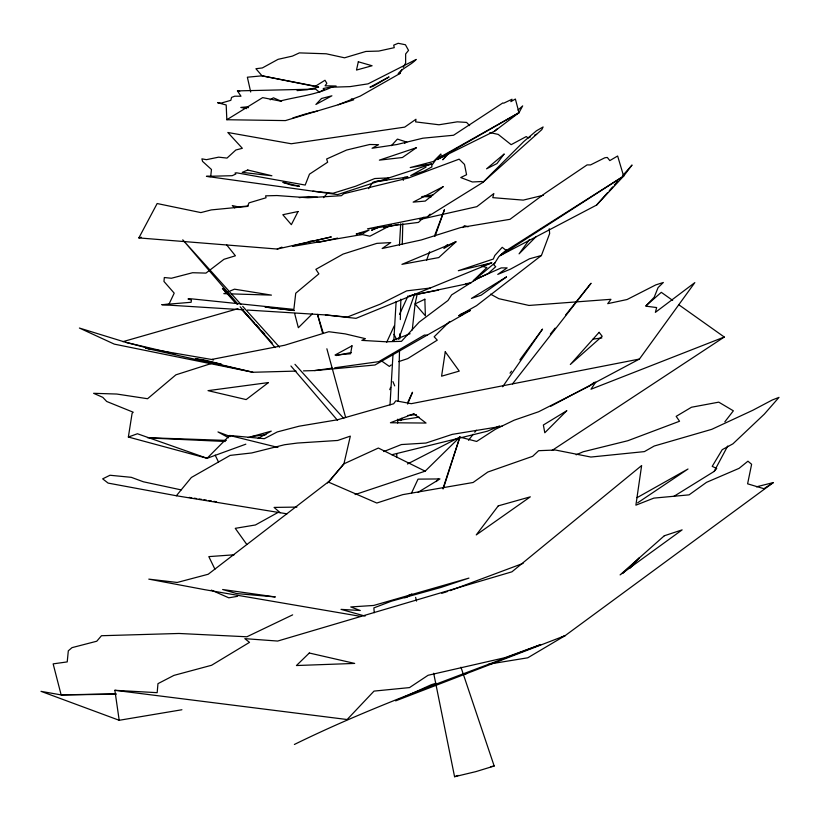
<?xml version="1.0" encoding="UTF-8"?>
<svg xmlns="http://www.w3.org/2000/svg" width="820" height="820" viewBox="0 0 820 820"><rect width="100%" height="100%" fill="white"/><g stroke="black" fill="none" stroke-linecap="round" stroke-linejoin="round"><path stroke-width="1.23" d="M396.747 457.519L396.849 453.685M397.638 423.038L397.741 419.204M398.202 401.318L399.524 350.242M399.822 338.742L399.955 333.637M400.314 319.595L400.847 299.156M402.271 244.247L402.794 223.809M390.012 404.916L393.026 353.881M393.784 341.12L396.121 301.575M399.442 245.436L400.724 223.747M403.286 180.369L403.44 177.817M412.255 329.978L415.084 303.902L417.195 294.134M245.846 444.173L207.111 458.288L128.361 437.039L132.112 413.27L133.229 412.214L106.692 401.472L102.797 397.351L93.593 393.303L116.778 394.041L147.569 398.725L175.9 374.832L211.191 363.557M443.282 488.761L459.876 437.08L476.656 441.447L495.505 429.208L514.16 420.188L538.648 411.742L589.775 385.841L594.336 382.243M442.882 488.781L459.876 437.08L407.468 463.987M398.622 339.347L414.746 293.734M426.636 260.124L429.608 251.719M435.123 236.119L444.46 209.705L434.487 235.945M303.492 370.886L314.613 370.578L374.976 365.002L470.352 310.472L458.728 315.69L476.604 305.635L541.425 255.491L549.636 233.587L549.256 228.749M389.746 389.643L390.648 387.337M400.795 420.609L401.769 418.251M407.632 404.075L412.521 392.267L407.653 402.61M386.712 342.237L394.174 326.001M399.504 314.419L408.042 295.866M411.558 492.994L418.036 479.126L439.94 478.941L418.128 492.277M391.396 224.946L369.892 236.211L362.102 234.52L292.76 246.389L292.402 245.918L331.331 236.929L277.232 249.044L138.857 237.913L157.153 203.534L200.879 212.595L211.263 209.91L247.507 206.404L249.024 202.858L266.039 197.774L265.618 195.847L276.934 195.539L307.951 197.763L341.397 195.683L343.723 193.745L408.729 177.909L459.138 159.152L464.489 164.41L466.57 174.711L460.727 177.55L472.402 181.978L481.883 181.507L482.826 182.429L541.835 129.611L543.106 126.967L536.454 130.79L523.755 141.552L482.826 182.429L427.558 216.757L367.483 228.841L418.466 222.404L423.858 217.197M673.866 496.366L714.148 471.428L727.719 446.008M426.092 167.034L410.697 175.572L423.755 171.226L431.914 166.901L431.74 165.455L435.379 160.361L439.592 156.343L437.337 159.521L494.706 131.087L518.998 112.699L522.678 105.882L518.014 110.075M318.621 91.563L315.608 89.103L237.431 90.887L240.988 96.237L234.715 96.196L231.568 97.395L230.84 100.327L221.062 103.125L217.618 102.705L226.187 104.97L226.832 119.73L285.411 120.591L338.219 104.745L360.195 96.124L399.606 73.708L402.015 69.464M403.225 67.343L405.633 63.089L405.644 53.956L408.534 50.399L405.428 44.751L398.202 43.286L393.723 45.141L394.246 47.673L378.779 51.076L365.894 51.445L344.564 57.81L326.247 53.792L299.361 52.89L292.391 56.119L278.093 59.327L262.349 67.937L255.912 68.726L262.041 75.829L318.57 87.145L307.223 89.749L297.045 90.61M368.58 188.682L372.803 182.286M595.72 382.11L590.995 389.223L724.275 337.03L678.857 304.794M502.639 386.773L542.543 329.097L519.87 359.847M550.774 406.259L639.436 359.047L694.827 282.613L655.375 312.358L656.646 307.561L645.801 306.147L654.216 297.209L658.07 287.605L663.349 282.48L655.754 284.909L627.105 299.515L607.722 303.656L610.961 299.31L528.982 305.45L498.837 298.685L490.565 294.144M529.535 239.45L519.07 253.851L536.28 236.457M510.04 373.172L511.547 371.122M481.381 266.111L486.885 267.545L473.253 280.717L488.259 273.419L495.731 266.705L493.722 264.788L498.755 256.793L506.504 250.09L500.395 255.512L596.611 205.051L623.63 176.095L632.046 165.025L622.769 175.5M447.177 154.129L442.779 159.808L449.432 152.725M724.839 421.818L733.367 410.82L718.75 402.148L691.475 407.243L676.172 416.355L679.544 421.244L627.812 440.729L583.184 451.769L576.152 454.803M436.271 481.586L438.628 478.562M468.486 440.309L473.202 434.262M474.77 432.253L476.338 430.233M512.49 383.924L591.066 283.248L565.513 315.167M550.343 334.109L555.13 328.123M181.148 489.888L143.357 481.781L131.302 477.332L109.982 475.251L102.664 478.859L108.107 483.093L176.361 495.751L191.378 477.476L230.123 455.397L251.709 452.958L284.591 444.727L297.424 443.046L337.696 440.463L350.335 436.127L343.928 463.833L328.43 482.375M327.539 482.99L343.928 463.833L378.368 448.038L425.16 471.172L459.876 437.08M714.148 471.428L716.721 468.497L712.211 466.354L722.235 449.667L732.947 443.815L764.353 414.1L779 397.372L772.194 400.027L752.842 410.256L711.77 429.331L654.216 446.029L644.407 451.605L590.892 457.047L555.396 450.016L538.648 450.692L532.651 456.32L487.797 472.043L473.109 482.488L402.774 494.634L376.81 503.029L328.205 481.986L208.198 574.256L177.212 582.456L148.799 579.135L204.364 589.611L360.82 616.414M596.611 205.051L607.579 192.659M609.27 190.752L612.643 186.939M614.334 185.033L617.706 181.22M323.5 197.651L327.682 192.966M447.33 244.647L443.907 248.45L454.803 242.115M462.746 227.55L464.468 225.654L468.097 226.791M630.016 568.198L639.487 557.826L622.841 573.375M391.365 145.673L397.413 139.092L406.812 142.106L404.578 143.213M427.558 216.757L430.121 214.102M639.436 359.047L411.271 403.686L395.804 400.806L393.682 403.758L337.44 419.789L299.095 426.205L277.324 431.914L264.317 438.69L229.682 435.492L207.111 458.288L137.422 433.749L128.361 437.039M312.307 313.855L298.347 327.713L294.636 313.424M449.637 321.481L434.159 336.794L437.275 340.146L407.673 358.627L398.674 361.62M494.706 131.087L497.504 128.566M646.006 305.757L661.309 292.33L672.666 300.397M399.606 73.708L400.262 73.134L398.202 73.585C402.989 67.752 410.953 65.118 416.211 59.429L368.057 83.855L350.027 86.623L331.639 87.217C315.444 94.976 297.445 96.586 280.102 101.034L262.656 97.621L226.832 119.73M623.63 176.095L506.268 250.52L500.395 255.512L623.63 176.095L617.634 156.005L609.813 160.597L607.312 157.44L604.801 157.788L590.533 164.922L587.089 164.902L545.525 192.987L509.999 219.319L460.635 227.57L421.255 239.963L382.151 248.511L390.75 242.587L376.851 243.366L343.108 254.077L315.874 269.339L318.867 273.849L295.733 293.222L293.867 309.406L189.522 298.644L188.016 298.972L191.419 300.089L191.121 302.283L161.96 304.702L243.683 309.816M473.786 280.573L495.218 262.615M391.191 364.951L389.346 366.407L381.034 360.564M441.242 156.497L437.337 159.521L518.998 112.699L515.38 99.035L510.88 101.659L512.018 99.24L503.705 103.207L502.865 102.92L453.542 135.249L422.864 138.201L396.88 144.535L372.054 148.256L378.563 144.668L369.728 144.494L346.593 150.039L326.637 158.998L327.651 162.206L309.468 174.168L305.194 185.053L236.683 172.825L235.032 173.01L235.832 174.024L232.152 175.705L206.476 176.361L337.614 194.607L431.556 164L410.226 167.557L433.493 161.468L440.873 153.996L441.242 156.497L518.998 112.699M756.45 486.824L773.342 482.57L565.062 635.695L527.762 657.804L488.802 664.149M404.854 597.893L408.985 595.115M406.453 597.431L411.763 593.864M637.611 502.844L688.011 469.009L637.068 497.658M552.198 450.364L724.275 337.03M773.342 482.57L763.943 488.699L747.604 483.82L751.622 464.294L747.942 461.199L739.107 468.333L706.512 482.344L689.087 494.86L653.868 498.109L635.889 505.171L641.63 465.555L511.926 571.817L277.672 641.055L244.832 638.647L249.516 642.357L211.58 665.266L173.922 675.393L157.963 683.654L157.173 692.674L114.872 690.307L119.197 720.288L181.917 709.751M270.2 99.804L273.409 97.805L281.578 101.342M250.705 92.014L247.363 77.213L262.041 75.829L315.433 86.223L324.986 80.257L326.832 83.302L325.089 85.813L336.108 86.018L323.203 88.509L324.146 89.523L319.134 92.281M278.544 512.162L255.42 524.974L235.258 528.336L246.748 544.388M258.197 438.3L271.276 431.125L248.224 437.552M459.989 315.833L463.105 314.224M292.658 614.856L246.892 636.781L178.965 633.47L101.465 635.726L96.77 641.22L72.006 647.646L68.316 650.813L67.219 661.904L53.146 663.872L61.141 694.909L116.081 694.212M294.38 744.468C374.043 705.313 458.124 676.244 540.923 644.52L504.812 657.722L428.081 675.28L409.529 687.591L374.022 691.106L347.137 719.529L114.872 690.307M379.609 226.576L371.562 230.225L379.598 226.925M530.263 137.063L528.152 137.986L526.276 136.561L511.147 144.679L498.211 134.398L489.827 132.573M534.486 135.218L536.598 134.296M499.636 425.898L487.387 431.197L391.847 454.731M228.093 291.858L223.829 293.652L228.841 293.806M230.225 290.967L234.479 289.173L271.44 295.118L231.353 293.888M561.597 637.12L565.062 635.695L395.64 700.874L431.217 684.751L435.943 683.255M277.232 249.044L281.906 247.127M506.268 250.52L502.219 247.302L494.819 255.481L493.332 259.038L458.318 270.723L491.723 262.871L356.023 318.344L325.407 314.921L247.507 310.052M383.75 451.574L401.39 444.553L425.969 443.046L452.281 434.364L502.045 426.236M392.483 340.526L410.113 333.719M460.666 314.214L470.352 310.472M450.016 590.666L523.098 563.371M433.678 673.251L454.577 776.714L458.134 775.392M460.953 667.193L494.173 766.013L475.856 771.63L454.577 776.714M355.091 494.573L425.16 471.172M441.795 593.321L447.658 591.425M338.219 104.745L353.717 99.804L351.329 98.923M463.167 674.645L466.713 673.527M292.904 117.936L307.151 113.457M483.677 265.383L491.723 262.871M409.498 295.897L470.864 283.023L465.811 283.669M122.867 341.673L238.025 308.679M541.425 255.491L529.474 258.802L510.501 269.124L497.75 274.413L507.129 267.894L501.225 267.904L477.619 278.472L451.615 294.903L447.986 300.489L419.153 322.127L401.462 341.345L385.851 341.766L361.815 340.382L365.402 338.67L345.21 333.883L328.799 331.71L284.632 345.251L212.154 359.355L213.579 359.806L145.939 348.254L252.949 372.27L296.082 371.091M138.857 237.913L141.296 237.246M409.405 295.784L438.485 290.126M543.445 195.232L523.221 200.121L492.779 197.651L493.835 193.551L476.871 206.65L419.686 219.555M308.34 113.088L317.063 111.089M425.406 165.404L431.556 164M337.635 238.087L320.231 242.023L316.417 241.685M383.637 227.704L398.551 224.332M336.138 355.552L351.206 352.528M490.749 766.7L494.173 766.013M237.615 596.324L228.78 597.811L211.304 590.103M397.803 420.496L419.122 417.134M432.827 195.006L421.695 196.626L431.392 196.769M314.613 370.578L332.202 368.129M334.724 367.78L378.717 361.661L424.422 335.052L427.077 335.216M250.94 436.691L265.936 434.641M593.075 339.111L601.849 337.953M430.151 288.045L406.699 290.864L380.172 304.189L347.249 317.084L325.407 314.921M299.32 197.651L308.668 196.544L317.319 197.189M376.687 181.343L386.835 180.205M407.56 415.494L416.375 414.571M248.234 205.994L238.251 206.896L232.296 205.564L234.725 207.921M234.192 554.791L208.823 556.616L214.922 569.203M373.797 181.753L408.001 177.069L404.168 177.294M388.926 177.889L374.791 178.534L355.654 186.222L333.033 193.253L312.912 191.162M161.96 304.702L168.869 304.435L174.209 293.15L163.969 281.465L164.318 277.529L171.411 278.246L192.587 272.722L205.943 273.101L224.003 259.284L235.412 255.789L226.699 244.924M116.02 693.812L61.141 694.909L41 691.342L119.197 720.288M296.912 507.088L274.095 507.416L280.194 512.715M359.56 234.499L362.102 234.52M147.457 437.695L226.351 440.422M206.476 176.361L210.689 176.546L211.468 169.494L202.56 161.386L201.894 158.854L206.435 159.674L218.643 157.163L227.017 158.086L235.852 149.998L242.341 148.307L227.837 132.491L291.264 143.756L404.711 127.12L415.986 119.238L415.617 121.893L438.977 124.773L457.304 121.831L466.601 122.416L469.624 125.614M150.05 438.034L225.326 441.488M310.062 241.131L312.604 241.357M189.246 497.402L191.706 497.791M194.176 498.181L196.636 498.58M199.096 498.97L201.556 499.37M204.016 499.759L206.476 500.159M208.946 500.548L211.406 500.948M213.866 501.338L216.326 501.737M176.361 495.751L286.99 513.832M246.687 108.619L240.793 107.43L246.318 106.938L248.511 107.707M199.321 359.642L252.949 372.27L114.287 344.123L79.396 328.041L125.747 342.319L170.642 352.887M173.133 353.481L175.623 354.066M229.682 435.492L277.918 447.412M237.431 90.887L239.737 91.481M365.084 616.097L341.038 609.373L360.287 610.521L350.734 606.943L373.684 605.457L468.937 578.1L440.668 587.53L391.376 601.203L373.879 607.897L374.238 612.735M315.433 86.223L318.57 87.145M125.747 342.319L151.095 348.992L145.765 347.844L149.834 349.125M230.379 436.547L217.976 431.935L228.647 437.767M237.113 304.22L222.435 288.373L236.18 303.462M242.3 309.806L254.384 322.854M256.106 324.72L259.561 328.441M262.154 331.239L264.737 334.037M241.336 309.119L272.26 343.057M241.008 304.445L182.757 239.819L237.677 303.871M242.72 306.352L279.548 347.219M294.974 364.326L343.795 418.507M240.168 306.782L275.12 347.547M290.936 365.986L337.532 420.342M393.989 334.345L396.685 339.634M215.158 455.11L218.468 461.957M392.913 381.566L394.697 385.882M323.152 332.715L317.483 314.367L322.516 332.797M326.872 348.766L345.661 417.564M415.627 597.37L416.529 601.101M445.26 351.77L441.59 376.195L459.251 371.101L445.26 351.77M352.005 345.845L350.57 353.779L335.042 355.029L352.005 345.845M358.319 61.787L356.495 70.049L372.085 65.754L358.319 61.787M298.06 211.519L291.356 224.67L282.818 214.717L298.06 211.519M504.064 154.119L496.981 163.559L486.557 168.828L504.064 154.119M498.283 505.848L476.256 534.906L530.314 496.838L498.283 505.848M599.112 332.336L570.33 364.49L602.177 336.272L599.112 332.336M321.502 98.492L315.895 104.468L331.895 95.807L321.502 98.492M363.762 232.767L363.301 233.259L369.072 230.071L356.167 234.007L363.762 232.767M566.722 410.779L544.798 432.775L543.373 424.996L566.722 410.779M309.304 653.017L296.44 665.532L354.681 663.421L309.304 653.017M455.971 241.838L438.772 257.572L401.933 264.358L455.971 241.838M664.313 535.768L620.104 574.892L682.127 529.874L664.313 535.768M443.097 186.724L425.262 201.074L413.136 202.13L443.097 186.724M268.458 382.561L246.154 399.586L208.013 390.648L268.458 382.561M506.432 276.955L481.176 295.169L471.449 298.418L506.432 276.955M416.457 147.692L402.405 157.512L379.373 160.146L416.457 147.692M388.875 77.039L372.997 86.356L369.943 87.207L388.875 77.039M424.852 299.228L415.084 303.902L425.385 315.813L424.852 299.228M247.763 170.017L242.197 172.374L271.891 175.767L247.763 170.017M413.772 413.731L390.412 422.751L426.041 423.048L413.772 413.731M294.349 310.524L265.229 307.069L294.349 310.524M275.13 596.929L236.703 593.577L222.63 589.508L275.13 596.929M299.392 186.242L292.033 185.32L282.869 182.347L299.392 186.242M203.493 359.785L195.642 358.781L221.359 364.254L203.493 359.785"/></g></svg>
